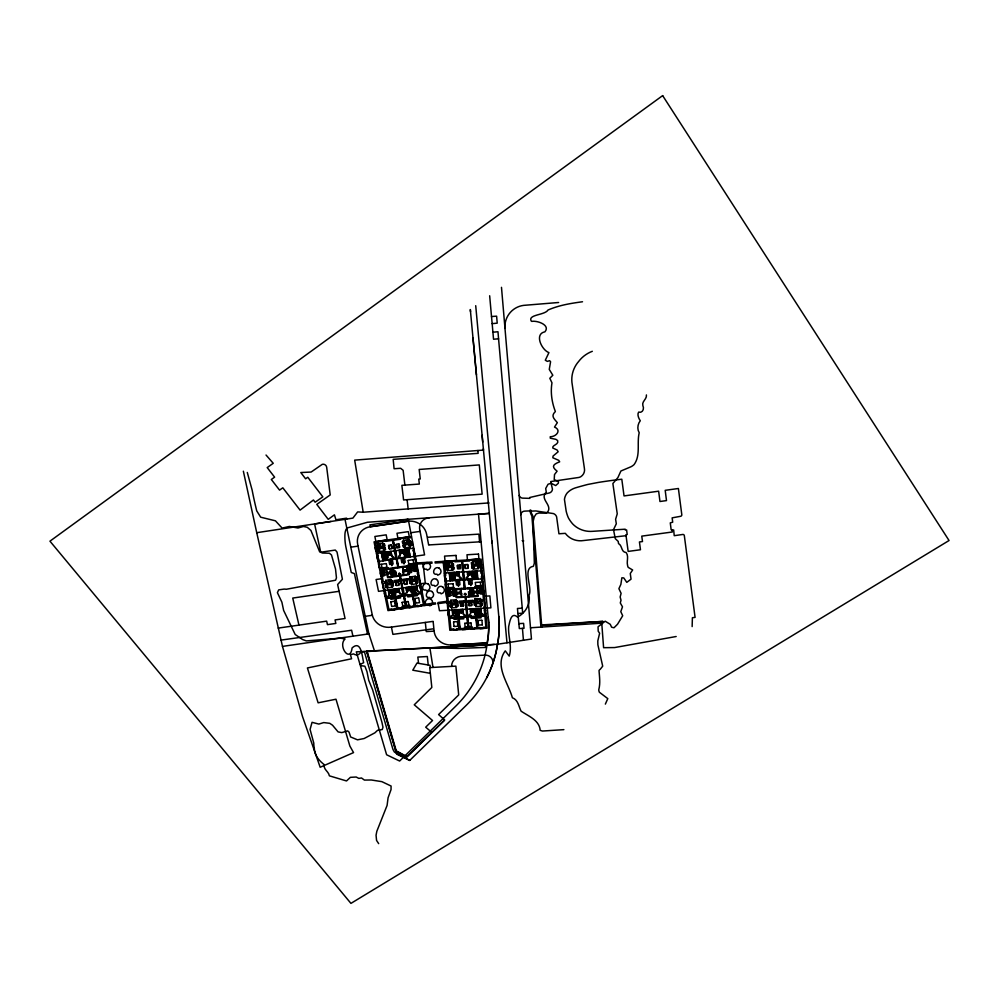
<?xml version="1.0" encoding="UTF-8"?>
<svg xmlns="http://www.w3.org/2000/svg" width="999" height="999" viewBox="0 0 999 999"><rect width="100%" height="100%" fill="white"/><g stroke="black" fill="none" stroke-linecap="round" stroke-linejoin="round"><path stroke-width="1.5" d="M391.808 596.415L391.521 595.454M453.521 612.137L454.12 613.486L454.258 612.087M479.408 610.664L480.007 612.025L480.144 610.626M692.145 626.598L692.394 617.744L695.079 617.382L684.327 535.639A1.474 1.386 -12.6 0 0 682.854 534.453L674.238 535.689L673.663 529.957L672.065 530.169L672.29 532.005L641.77 536.126L642.494 541.545L639.435 541.957L640.471 549.75L628.159 551.411L625.911 534.69L627.21 534.515L626.598 529.92L625.299 530.094L625.174 529.195L592.694 531.318A24.326 23.252 -4.1 0 1 572.864 524.125A35.777 34.228 -5.8 0 1 570.879 521.703A36.301 34.74 -5.8 0 1 568.394 517.857A39.211 37.487 -6.3 0 1 566.158 511.063L564.46 499.525A13.262 12.712 -2.6 0 1 565.247 496.341A13.412 12.862 -2.6 0 1 567.432 492.694L568.98 491.308A19.268 18.444 -2.9 0 1 575.624 487.812A342.232 304.22 -3.1 0 1 587.712 484.465L598.389 482.417A470.641 406.393 -1.2 0 1 621.803 479.22L624.038 495.929L658.641 491.196L659.952 501.498L666.495 500.599L665.197 490.322L678.396 488.499L681.805 514.697A1.523 1.436 -13.8 0 1 680.469 516.321L672.14 517.857L672.702 522.19L670.279 522.889L671.141 529.695L672.065 530.169M390.484 554.732L389.31 554.445M408.791 540.072L408.504 539.073L408.928 540.834M477.947 561.638L477.934 560.626L478.071 562.4M415.459 592.295L415.784 593.206M390.409 579.582L391.433 579.907L390.884 579.233L385.714 580.481M450.786 591.72L450.237 591.071A1.324 1.236 13.3 0 0 448.289 592.32M384.453 571.84L385.414 572.602A1.486 1.386 19.9 0 1 386.076 574.6A1.886 1.761 19.9 0 1 384.965 575.187A1.511 1.411 19.9 0 1 384.178 575.212M646.415 394.93C647.065 399.188 641.545 401.361 642.881 405.644C644.492 408.716 642.607 413.361 638.611 412.137C636.987 414.647 638.773 418.506 640.272 420.754C637.649 424.013 636.95 429.12 639.21 432.754C636.663 443.244 640.859 455.232 634.115 464.547A12.512 12.05 -13.1 0 1 630.681 466.895L620.903 471.004L617.919 477.547L612.874 483.516L617.245 513.836L615.609 519.28L616.308 523.776L613.511 529.62L615.272 538.636L618.219 541.408L618.518 543.543C622.639 545.879 620.804 551.972 626.173 552.572C629.07 556.543 626.373 561.176 627.597 565.534A5.519 5.195 -6.3 0 0 628.271 567.407L632.642 569.979L630.269 573.488L631.043 579.17L626.773 582.355L623.788 577.922L621.865 577.797L620.866 584.378L618.905 588.661L621.103 593.344L620.154 596.99L621.016 600.224L620.292 602.946L622.489 606.83L620.791 611.675L622.702 615.734L617.557 624.213L614.01 627.772L611.613 627.21L610.264 624.325L605.194 621.203L598.051 626.798L598.201 631.181L599.625 633.266L597.802 640.908L597.877 644.792L602.709 666.171L600.224 669.293A3.184 2.922 -0.5 0 0 599.038 670.604C599.437 676.922 600.524 682.866 598.776 689.722A6.781 6.206 -0.5 0 0 599.388 692.245L607.792 698.626L605.357 704.108M384.578 571.465L383.991 570.754M450.599 592.095L451.461 593.006A1.486 1.386 13.1 0 1 451.91 595.029A1.886 1.761 13.2 0 1 450.749 595.516A1.511 1.411 13.1 0 1 449.962 595.479M382.704 572.539L382.23 573.426L383.092 573.813L383.504 572.902L382.654 572.514M382.48 573.538L382.904 572.627M382.555 573.513L382.929 572.689M382.817 573.626L383.191 572.814M389.697 592.057L390.434 593.381L390.422 591.957M404.832 555.069L406.218 552.459M411.625 592.307L413.012 589.747M448.763 593.818L449.225 593.044M479.358 614.235L479.47 615.359M472.539 576.898L474.2 574.437M390.609 593.244L389.86 592.419L390.434 593.344M475.412 614.148L477.06 611.725M454.27 613.374L453.646 612.499L454.133 613.448M501.486 287.337L531.456 639.035L497.514 644.243L366.633 651.173L395.891 751.123L406.943 757.055L444.705 719.979L406.843 756.555L396.266 750.873L367.195 651.548L374.538 651.073L368.893 633.865L344.992 519.343L256.731 532.692L243.356 471.191M366.633 651.173L396.703 754.17L409.715 760.426L465.921 705.644A125.549 115.859 18.5 0 0 486.65 677.759A125.774 116.071 18.5 0 0 492.832 663.348A125.487 115.797 18.5 0 0 497.514 644.243A110.24 101.948 17.4 0 0 499.163 630.444L499.2 629.645A110.627 102.298 17.4 0 0 498.801 616.458L491.858 540.896M400.786 552.822L401.91 552.747M468.718 574.375L469.855 574.35M414.91 568.181L415.809 568.718L415.184 569.28L414.435 568.543L415.097 567.944L415.846 568.681M455.094 616.72L455.044 615.671M397.19 591.57L398.239 591.42M457.08 575.037L458.216 575.049M407.617 590.109L408.653 589.959M406.855 540.996L408.691 539.56M389.111 581.143L390.921 579.745M398.276 591.957L397.452 592.107M408.628 590.546L407.779 590.634M456.805 593.319L461.251 593.044L460.951 591.783M461.076 612.25L462.125 612.187M390.322 554.92L389.473 555.007M399.725 547.09L399.513 545.978M401.873 553.234L401.024 553.384M413.149 566.633L412.862 567.469M395.754 584.078L395.966 585.177M403.721 581.218L403.933 582.33M463.174 603.945L463.049 602.946M407.055 581.88L406.843 580.794M471.628 611.65L472.689 611.588M475.974 562.4L477.959 561.126M451.998 591.808L453.946 590.559M454.133 601.323L456.081 600.087M462.1 612.724L461.263 612.812M472.602 612.162L471.753 612.175M388.836 547.514L389.061 548.638M396.016 544.705L396.241 545.829M396.353 546.428L396.578 547.552M395.417 582.38L395.629 583.491M407.43 583.566L407.13 582.479M457.405 567.32L457.505 568.456M458.066 575.561L457.205 575.586M469.78 574.85L468.918 574.924M464.747 565.159L464.86 566.283M464.91 566.883L465.01 568.019M463.723 605.669L463.661 604.582M471.69 603.521L471.64 602.434M471.84 605.207L471.79 604.133M389.223 547.514L389.423 548.526M396.391 544.705L396.591 545.716M388.486 545.791L388.723 546.915M391.858 546.453L391.683 545.354M413.936 569.043L414.16 570.167M410.264 577.522L409.79 576.61L410.289 578.309M388.873 545.791L389.073 546.803M391.483 546.453L391.233 545.454M414.323 569.055L414.523 570.054M392.17 548.189L392.033 547.077M399.35 545.392L399.163 544.255M384.39 574.363L384.215 573.251M398.713 583.054L398.576 581.955M399.051 584.752L398.876 583.641M404.046 582.917L404.27 584.028M416.046 593.194L415.659 592.045M450.299 594.642L450.149 593.543M480.169 591.495L480.269 592.619M460.289 603.046L460.389 604.158M460.452 604.745L460.551 605.856M468.581 604.295L468.181 605.032L469.043 605.319M446.803 563.461C447.352 561.575 445.367 563.111 446.74 564.248M399.038 545.367L398.801 544.368M391.858 548.164L391.62 547.165M398.414 583.029L398.176 582.055M460.152 566.508L460.052 565.496M460.314 568.231L460.214 567.22M460.664 603.084L460.764 604.083M468.806 602.634L468.893 603.621M468.956 604.333L468.818 605.282M457.242 565.596L457.342 566.733M460.489 566.545L460.389 565.409M460.651 568.269L460.551 567.145M468.007 566.108L467.957 564.972M468.169 567.832L468.069 566.695M463.524 603.983L463.499 602.884M468.419 602.597L468.519 603.708M479.732 615.372L479.595 614.198M391.396 595.441L391.521 596.628M346.865 528.046L367.457 522.265L489.31 513.386L479.433 514.11M347.028 528.808L346.203 529.045A16.209 15.21 24.1 0 0 344.942 534.165A58.841 55.507 20.1 0 0 344.892 538.086A58.666 55.345 20.1 0 0 345.766 546.391L351.248 572.477L354.42 573.638L367.507 634.065M399.338 547.102L399.175 546.091M404.096 581.231L404.295 582.23M396.128 584.078L396.328 585.077M406.68 581.893L406.518 580.894M404.433 582.929L404.632 583.916M398.713 584.74L398.551 583.741M407.018 583.578L406.855 582.592M467.707 566.058L467.569 565.047M377.934 545.304L378.221 544.018L382.879 543.019M396.74 546.428L396.94 547.44M676.173 636.513L614.622 647.564L603.596 647.689L601.76 623.176L530.506 627.772M384.016 574.35L383.891 573.351M395.791 582.392L395.991 583.379M465.134 565.197L465.222 566.208M465.297 566.92L465.384 567.932M449.925 594.617L449.862 593.618M460.826 604.782L460.926 605.769M471.316 603.483L471.216 602.497M463.336 605.631L463.211 604.645M471.466 605.182L471.378 604.195M344.992 519.343L352.909 518.106L357.642 511.913L363.199 512.225L488.349 502.959M331.006 521.466L314.598 523.938L320.704 552.235L335.327 550.062L337.05 552.122L342.407 579.245L337.625 584.54L345.055 618.493L335.065 619.929L335.839 623.426L327.46 624.637L326.673 621.141L278.209 628.096M392.332 559.09L385.339 560.102L384.29 554.87M339.111 591.296L292.744 598.064L298.963 625.112M410.839 532.717L420.092 531.381M411.426 536.5L374.051 541.87L387.962 610.601L435.589 603.995L435.377 602.884L424.563 604.395L424.775 605.506L408.241 519.293M377.897 541.708L385.651 540.596M399.925 538.548L407.704 537.425M377.934 541.883L385.689 540.771M399.962 538.723L407.742 537.599M410.464 537.812L407.854 538.186L407.617 536.962L399.837 538.086L400.075 539.298L385.801 541.358L385.564 540.134L377.809 541.258L378.059 542.469L375.462 542.844L376.373 547.352L375.112 547.539L375.724 550.561L376.985 550.374L378.109 555.931L376.848 556.118L377.46 559.128L378.721 558.953L379.832 564.485L378.584 564.66L379.183 567.657L380.444 567.482L381.531 572.852L380.269 573.026L380.881 576.023L382.13 575.849L383.266 581.455L382.018 581.63L383.491 588.948L384.74 588.773L388.898 609.34L391.558 608.965L391.795 610.139L394.905 609.715L394.667 608.541L400.224 607.767L400.462 608.94L403.571 608.516L403.334 607.33L410.114 606.393L409.94 605.531L409.028 605.656L409.203 606.518M350.849 547.165L358.067 546.128M382.467 544.642L384.24 544.393L384.54 545.904L382.767 546.166M378.708 545.454L376.948 545.704L377.872 550.249L379.632 549.987L378.708 545.454L376.623 545.491L377.659 550.536L379.57 549.999M383.179 548.176L384.952 547.927L385.252 549.438L383.491 549.687M379.22 551.61L384.465 550.849M256.731 532.692L282.48 646.403L368.893 633.865M403.409 540.322L408.154 539.635M411.313 542.232L412.587 542.045M405.082 545.029L403.296 545.279L403.596 546.803L405.369 546.54L405.082 545.029L402.984 545.067L403.384 547.09L405.307 546.553M411.9 545.267L413.174 545.079M404.895 547.914L410.164 547.165M376.561 553.458L413.511 548.164L415.072 556.243L378.196 561.488M381.356 552.984L382.929 552.759L384.453 560.364L382.879 560.589M386.713 552.135L385.402 552.322L385.664 553.583L386.975 553.396M389.91 551.673L388.474 551.885L388.723 553.146L390.172 552.934M401.61 549.999L400.162 550.212L400.412 551.473L401.86 551.261M404.682 549.562L403.371 549.75L403.608 551.011L404.932 550.824M408.778 549.063L407.205 549.288L408.691 556.905L410.264 556.68M396.116 558.266L394.168 550.936M382.517 553.321L383.254 553.221M383.666 553.159L384.403 553.059M405.919 549.974L406.655 549.875M407.08 549.812L407.817 549.712M400.499 551.198L401.673 551.036L401.498 550.149M383.966 553.846L390.809 552.971L390.497 551.46M406.63 550.599L399.825 551.685L399.525 550.174M381.668 554.52L383.241 554.295M407.505 550.836L409.078 550.599M384.203 554.82L391.421 553.783M407.792 557.13L406.793 551.61L399.55 552.622L400.149 555.282A2.073 1.948 19.4 0 0 398.501 557.504L400.661 557.305L400.724 558.241M384.715 554.944L386.8 554.645M404.258 552.147L406.356 551.848M412.987 550.849L414.248 550.661M385.152 555.207L386.863 554.957M404.32 552.472L406.031 552.222M381.968 556.031L383.541 555.806M407.804 552.347L409.378 552.122M382.267 557.542L383.841 557.317M408.091 553.858L409.677 553.633M391.758 556.393L391.883 556.455A2.073 1.948 20 0 1 394.293 558.104L392.157 558.416M400.262 555.269L399.063 550.237M414.835 553.696L413.574 553.871L414.672 559.527L415.934 559.353M384.977 558.291L387.862 557.892L387.175 554.457M407.405 555.107L404.508 555.519L403.833 552.085M382.58 559.053L384.153 558.828M408.391 555.382L409.965 555.157M385.015 559.078L383.479 554.345L390.971 553.846M407.654 555.856L407.292 550.948L400 552.559M383.853 559.964L384.578 559.865M385.002 559.802L385.739 559.702M407.217 556.643L407.954 556.53M408.379 556.468L409.115 556.368M392.42 559.165L385.289 560.177L392.557 559.29M400.674 557.991L407.829 556.967M400.574 558.041L407.904 557.105M415.372 556.193L424.575 554.882L419.592 528.783A10.839 10.277 17.9 0 1 429.358 517.757M381.443 564.235L386.151 563.561M408.291 560.402L413.012 559.727M391.258 564.273L389.697 564.497L388.798 559.989M403.733 562.499L405.282 562.287L404.395 557.767M382.967 567.744L384.003 567.594M385.052 567.444L386.101 567.295M409.79 563.936L410.839 563.786M411.888 563.636L412.937 563.486M382.879 568.019L382.48 569.368L381.268 568.631L381.443 569.505L388.224 568.543L388.049 567.669L387.137 567.794L387.312 568.668M384.19 567.832L384.977 567.719M386.276 567.532L387.187 568.693M409.053 564.298L409.702 564.198M411.014 564.01L411.8 563.898M413.111 563.711L413.773 563.623M411.201 564.248L411.064 564.26A3.596 3.372 17.9 0 0 409.902 564.51M383.117 568.493L384.153 568.344M385.202 568.194L386.251 568.044M408.991 564.685L408.079 564.822L408.254 565.696L415.072 564.722L414.897 563.848L413.973 563.985M409.94 564.685L410.989 564.535M412.038 564.385L413.087 564.235M382.954 569.043L384.528 568.818M385.04 568.743L386.613 568.518M409.777 565.222L411.351 564.997M411.875 564.922L413.449 564.697M391.583 564.235L393.131 564.01L392.245 559.49M403.396 562.549L401.835 562.774L400.949 558.254M416.508 562.375L415.259 562.549L415.796 565.372M380.869 569.58L415.659 564.647M380.994 570.204L417.058 565.184M402.709 567.457L406.743 566.895L407.292 569.717L403.471 570.254M403.072 568.768L403.134 571.128M410.626 567.719L408.866 567.969L409.74 572.464L411.513 572.227M402.984 569.942L402.947 571.153M390.409 571.952L395.529 571.228L396.703 576.448M387.3 572.502L395.417 571.378L395.691 572.739M407.08 570.017L403.846 570.404L403.758 571.091M406.98 570.229L404.12 571.041M387.437 573.201L390.572 572.764M408.279 570.454L402.647 571.253L403.359 574.875M387.575 573.901L395.854 572.852M402.772 571.878L408.391 571.078M382.729 575.237L383.391 575.137M415.422 570.629L416.071 570.529M383.491 575.349L382.817 575.674M415.384 570.754L416.146 570.754L415.459 570.978M398.464 574.025L400.549 573.726M418.481 572.577L417.232 572.752L417.982 576.598L419.23 576.423M387.55 577.097L408.978 574.075M381.506 578.746L376.099 579.507L378.509 591.346L383.903 590.596M415.272 576.323L410.514 576.835M386.675 581.618L384.927 581.868L385.227 583.354L386.975 583.104M390.509 581.331L392.257 581.081L393.156 585.551L391.396 585.801M414.797 577.672L416.558 577.422L416.845 578.921L415.084 579.17M411.051 578.458L409.29 578.696L410.164 583.179L411.925 582.929M387.387 585.089L385.626 585.339L385.926 586.825L387.687 586.575M387.212 587.924L392.42 587.187M420.579 583.778L425.287 583.116L423.114 563.723M400.724 557.892L407.754 556.918L406.73 551.66M415.472 581.156L417.232 580.906L417.52 582.405L415.759 582.654M411.501 584.527L416.72 583.791M420.654 583.766L419.405 583.953L420.204 588.099L421.453 587.924M390.472 590.421L391.196 590.322M391.62 590.259L392.345 590.159M412.712 587.312L413.436 587.212M413.861 587.15L414.585 587.05M388.836 592.032L391.258 591.733M414.348 588.461L416.783 588.161M388.973 592.157L391.171 591.858L392.257 597.252M399.3 590.884L392.145 591.895L393.219 597.452M406.393 589.897L413.561 588.898L414.697 594.467L407.405 595.229M414.485 588.598L416.695 588.286M385.589 592.931L384.34 593.106L384.94 596.078L386.188 595.904M392.232 591.97L399.188 590.996L399.65 593.556M413.511 588.985L406.543 589.959L406.955 592.419M393.082 592.27L394.78 592.045M411.126 589.76L412.824 589.51M399.637 593.443L399.762 593.543A2.048 1.911 17.6 0 1 402.147 595.167L393.206 597.165L400.437 596.328M389.772 597.939L389.747 597.24L387.637 597.527A2.048 1.911 18.4 0 1 389.248 595.354L389.56 595.217M415.384 594.13L420.03 593.006A2.06 1.923 16.2 0 0 417.657 591.383L416.733 587.887L414.298 588.236L415.422 594.368M391.845 595.204L390.834 596.116L392.145 596.69M415.134 591.945L416.458 592.544L415.422 593.443M422.028 590.896L420.779 591.071L423.389 604.557L420.729 604.932L420.954 606.106L417.844 606.543L417.607 605.357L412.025 606.131L412.262 607.305L409.153 607.742L408.916 606.568M392.907 595.317L395.766 594.917L395.092 591.57M414.173 592.345L411.301 592.744L410.651 589.385M392.944 596.078L391.421 591.433L398.863 590.946M414.423 593.081L414.073 588.261L406.83 589.835M407.48 594.505L405.357 594.717A2.048 1.911 17 0 1 406.98 592.532L405.906 587.549M391.783 596.952L392.507 596.853M392.932 596.79L393.656 596.69M413.986 593.856L414.722 593.756M415.134 593.693L415.859 593.593M389.66 597.352L392.445 597.327M390.01 597.627L392.332 597.302M407.505 595.167L414.597 594.18M417.819 593.743L415.484 594.08L414.398 588.536M395.567 598.638L390.896 599.288L390.597 597.827M395.904 598.588L400.574 597.939L400.287 596.478M412.525 596.278L407.842 596.927L407.355 594.43L407.555 595.092M412.862 596.228L417.545 595.579L417.257 594.105M395.879 600.199L394.967 600.324L396.054 601.061L394.905 601.972M413.161 597.789L414.235 598.526L413.336 598.651M390.859 601.785L394.617 601.261M414.76 598.451L418.531 597.926M413.361 598.776L414.772 599.213M402.172 602.31L404.77 601.947M414.722 600.998L414.21 601.061A4.021 3.746 16.5 0 1 414.573 602.659M395.679 603.896L395.142 603.209M396.965 605.606L395.542 605.169M414.223 603.209L415.409 602.422M391.808 606.455L395.554 605.931M396.99 605.731L396.079 605.856L397.152 606.593M414.248 603.334L415.322 604.07L414.423 604.195M415.684 603.134L419.443 602.622M403.658 605.756L404.695 605.619M403.584 606.031L403.184 607.342M404.882 605.844L405.532 605.756M403.808 606.493L404.845 606.356M403.646 607.03L405.207 606.805M447.028 601.261L437.924 602.534L439.485 610.726L484.827 608.166L485.526 616.096L449.225 618.144L447.802 602.884M438.136 603.646L447.14 602.385M281.006 640.097L351.623 630.244L352.922 636.176M408.079 601.498L405.482 601.848L406.481 606.893L404.308 595.916M406.968 605.307L408.004 605.169M406.231 605.669L406.88 605.581M407.105 606.043L408.141 605.906M406.943 606.58L408.504 606.368M391.67 609.527L394.78 609.103M400.337 608.329L403.446 607.904M409.028 607.13L412.137 606.693M417.719 605.918L420.841 605.494M391.708 609.702L394.805 609.278M400.374 608.503L403.484 608.066M409.066 607.305L412.175 606.868M417.757 606.093L420.879 605.669M365.234 616.296L372.352 615.309L357.667 544.243A16.184 15.197 22.6 0 1 370.304 526.735L407.804 521.291A16.209 15.31 19.5 0 1 426.635 534.303L428.658 544.992M432.48 621.453L390.671 627.185A15.897 14.723 17.9 0 1 372.215 614.697M433.229 628.833L392.907 634.365L391.421 627.085M456.143 600.574L455.981 599.587L456.193 601.323M582.517 301.76C570.504 303.384 559.128 305.232 548.039 310.002C544.954 315.272 527.722 314.41 531.156 320.929L531.743 321.391C537.075 320.342 550.736 324.987 544.917 331.83C534.003 333.891 541.708 350.05 548.926 352.61L545.304 360.239L547.34 361.388L549.612 360.676L550.586 361.713L549.263 369.43L552.822 375.237L549.812 378.284L551.972 382.829C550.349 392.382 551.885 402.597 555.382 411.538C550.349 416.171 554.42 418.981 557.33 422.677L554.507 427.072C561.85 430.144 556.293 436.838 550.237 436.738L550.299 438.174L555.894 439.335L557.679 440.596C559.015 444.83 551.935 444.905 552.784 448.002L557.117 450L558.154 451.76L553.046 456.081L552.847 457.767L558.728 460.339L559.665 461.813C552.922 464.435 551.173 466.595 557.092 471.178L554.507 474.562L554.22 479.57L558.503 481.555L558.279 483.316L555.706 485.564L551.098 483.266L548.064 484.24L545.704 488.474L546.253 492.145C539.073 499.375 552.996 504.857 547.489 512.287A5.794 5.557 2.8 0 1 545.666 513.211L538.911 513.036L536.213 513.873L534.278 516.845L533.016 522.002L534.34 563.161L533.391 566.308C521.903 567.869 532.792 588.011 529.045 595.179C530.506 604.258 525.649 612.387 518.131 616.833L517.507 617.07C511.026 611.326 509.69 622.302 508.666 626.585C507.904 636.425 512.387 646.278 509.215 656.106L505.257 650.861C494.13 665.883 508.329 683.041 512.387 697.752C518.194 699.849 518.731 706.68 521.116 711.188C528.259 716.033 539.522 720.254 540.159 730.319L542.457 731.043L563.873 729.645M492.907 332.217L497.977 331.743L498.563 338.786L493.531 339.235L492.17 323.676L497.215 323.139L496.615 316.171L491.508 316.521L489.66 295.766M457.617 565.634L457.717 566.645M457.779 567.357L457.879 568.381M467.782 567.794L467.732 566.783M479.82 612.012L480.094 611.013L479.682 611.975M480.556 591.533L480.644 592.532M558.616 302.497L523.688 305.369A21.479 21.454 63 0 0 504.982 328.446M407.08 499.687L403.571 499.95L401.873 485.327L419.33 484.053L418.768 479.083L420.242 478.971L419.168 469.468L479.295 464.922L482.142 494.143L407.08 499.687L408.154 508.903M522.227 608.179L517.457 608.478L517.907 613.511L522.689 613.174L498.563 338.786M518.856 623.651L523.601 623.364L524.025 628.284L519.33 628.558L517.907 613.511M427.872 537.262L478.883 534.14L479.57 541.845A16.171 15.297 10.9 0 1 481.093 541.82M429.32 544.905L479.57 541.845M416.521 562.974L431.905 562.05L432.018 563.199L416.745 564.098M447.04 561.538L454.907 561.063M469.38 560.202L477.272 559.74M447.053 561.713L454.92 561.251M469.405 560.389L477.285 559.915M447.077 562.724L451.785 562.425M451.336 563.973L453.134 563.873L453.284 565.384L451.473 565.496M447.502 564.46L445.704 564.572L446.141 569.118L447.939 569.018M451.673 567.519L453.471 567.42L453.608 568.931L451.823 569.043M475.199 599.5L475.187 598.501L475.287 600.249M443.281 562.524L435.189 562.999L435.077 561.863L481.093 559.128L487.15 628.196L449.837 630.269L443.169 561.388M477.335 560.501L479.982 560.339L480.382 564.872L481.668 564.797M472.614 561.438L477.422 561.163M473.464 562.674L471.653 562.774L471.79 564.298L473.601 564.198M473.776 566.221L471.978 566.321L472.102 567.844L473.913 567.744M477.759 567.257L479.557 567.157L479.158 562.587L477.36 562.699L477.759 567.257L479.845 567.395L479.408 562.325L477.422 562.687M481.93 567.844L480.656 567.919L481.143 573.501L482.43 573.426M447.352 570.579L452.672 570.254M473.289 569.055L478.621 568.743L478.509 567.469M449.3 572.939L450.899 572.839L451.623 580.456L450.025 580.556M453.409 572.564L454.732 572.489M456.518 572.39L457.979 572.302M468.369 571.69L469.842 571.603M477.122 571.303L475.524 571.391L476.198 579.02L477.797 578.933M462.874 572.564L462.325 571.952M463.598 572.527L464.036 571.853M450.424 573.364L451.173 573.326M451.598 573.301L452.335 573.251M474.163 571.965L474.912 571.928M475.337 571.903L476.086 571.853M451.823 573.988L458.741 573.688L458.603 572.177M453.521 573.826L454.857 573.751M456.63 573.651L458.091 573.563M468.494 572.951L469.955 572.864M471.74 572.764L473.064 572.677L472.952 571.416L471.615 571.49L471.64 572.939M449.45 574.475L451.048 574.375M475.661 572.939L477.26 572.839M451.96 574.974L459.278 574.537M467.532 574.05L474.862 573.626L475.412 579.308M452.447 575.137L454.57 575.012M472.277 573.975L474.4 573.851M452.859 575.436L454.595 575.337M472.315 574.288L474.05 574.188M449.587 575.986L451.186 575.899M475.799 574.45L477.397 574.363M449.737 577.509L451.336 577.41M475.924 575.973L477.534 575.874M467.944 576.635L467.282 571.665M459.153 574.612L459.465 577.21A2.06 1.936 12.7 0 1 461.688 579.033L452.535 580.282L454.395 580.119L454.233 578.359M468.106 579.682L468.131 578.658L465.971 578.783A2.06 1.948 11.8 0 1 467.832 576.723L467.957 576.71M452.759 578.309L454.87 578.184M472.564 577.16L474.687 577.035M482.692 576.46L481.406 576.535L481.905 582.092L483.179 582.017M452.36 578.471L455.282 578.296L454.957 574.862M475.099 577.135L472.177 577.31L471.865 573.863M449.887 579.02L451.473 578.921M476.061 577.484L477.659 577.397M452.322 579.233L451.273 574.45L458.828 574.562M475.287 577.897L475.437 573.039L467.982 574.025M468.131 578.758L467.994 579.732M451.061 580.019L451.798 579.982M452.235 579.957L452.972 579.907M474.762 578.633L475.512 578.596M475.936 578.571L476.673 578.521M452.435 580.394L459.84 580.069M467.982 579.482L475.399 579.158M448.239 584.028L453.009 583.741M475.462 582.442L480.257 582.155M458.042 584.865L456.456 584.964L456.031 580.431M458.366 584.852L459.952 584.752L459.528 580.232M470.354 584.153L468.768 584.24L468.356 579.72M470.691 584.128L472.265 584.04L471.865 579.507M483.441 585.027L482.167 585.102L482.642 590.496L483.916 590.434M449.388 587.612L450.437 587.549M451.498 587.487L452.559 587.424M476.585 586.026L477.647 585.963M478.721 585.913L479.782 585.851M449.275 587.874L448.726 589.16M450.599 587.799L451.423 588.124M452.722 587.674L453.496 588.886M475.811 586.338L476.486 586.288M477.809 586.213L478.608 586.176M479.932 586.088L480.594 586.051M449.45 588.361L450.512 588.299M451.573 588.236L452.634 588.174M475.711 586.713L474.787 586.775L474.862 587.649M476.66 586.788L477.722 586.725M478.783 586.663L479.845 586.6M480.769 586.425L481.693 586.376L481.768 587.25M449.238 588.886L450.824 588.786M451.361 588.761L452.947 588.661M476.436 587.3L478.034 587.212M478.558 587.187L480.157 587.087M447.065 589.26L482.355 587.212M447.127 589.885L482.405 587.849M452.984 591.62L454.77 591.52L455.194 596.016L453.409 596.128L452.984 591.62L455.02 591.258L455.494 596.253L453.484 596.116M460.489 592.282L456.63 592.494L456.356 589.672L460.889 589.135M476.898 591.296L468.506 591.67L468.856 596.927M456.918 592.744L460.177 592.557M457.08 592.931L460.039 592.757M473.776 592.17L476.96 591.995M455.881 593.406L461.575 593.069L461.913 596.703M477.023 592.694L468.781 593.156L468.656 591.783M455.944 594.03L461.638 593.706M468.656 593.294L473.851 592.994M481.481 593.169L482.142 593.131M481.431 593.306L482.155 593.256M448.514 595.379L449.175 595.342M481.443 593.406L482.205 593.481M484.178 593.431L482.904 593.506L483.404 599.15L484.677 599.075M448.501 595.616L449.25 595.566M448.514 595.741L449.225 595.691M456.231 597.027L477.972 595.779M484.353 596.241L489.872 595.928L490.896 607.842L485.389 608.154M450.774 600.137L455.532 599.862M475.649 598.776L480.469 598.701M451.648 601.585L449.862 601.698L450 603.184L451.785 603.084M455.494 601.623L457.28 601.51L457.704 605.993L455.919 606.093M476.036 600.449L474.25 600.561L474.65 605.044L476.436 604.932M447.14 602.921L448.401 602.859L447.852 597.34L446.578 597.414L445.866 590.047L447.14 589.972L446.865 587.15L445.591 587.225L445.304 584.215L446.578 584.14L446.029 578.496L444.755 578.571L444.455 575.549L445.741 575.474L444.48 562.449L447.115 562.3L446.99 561.076L454.857 560.614L454.982 561.825L469.455 560.963L469.343 559.752L477.235 559.278L477.285 561.163M479.995 601.485L481.78 601.386L481.643 599.887L479.857 599.987L479.995 601.485L482.067 601.61L481.893 599.625L479.92 599.987M451.973 605.069L450.199 605.169L450.337 606.668L452.122 606.568M480.294 604.969L482.08 604.87L481.955 603.371L480.169 603.471L480.294 604.969L482.367 605.107L482.192 603.109L480.232 603.471M456.668 606.306L456.793 607.542L451.91 607.817M475.849 606.468L480.894 606.43M485.314 606.43L484.053 606.493L485.876 627.147L483.166 627.297L483.266 628.483L480.119 628.658L480.007 627.472L474.35 627.784L474.463 628.97L471.303 629.145L471.203 627.959M460.514 609.627L461.975 609.54L462.087 610.789L460.639 610.864M471.266 609.015L472.714 608.928L472.827 610.177L471.378 610.252M454.47 610.576L455.207 610.539M455.631 610.514L456.368 610.476M466.321 609.865L465.771 609.24M467.045 609.827L467.47 609.14M477.01 609.303L477.759 609.265M478.184 609.24L478.921 609.19M455.119 611.238L455.856 611.201L455.731 609.815L455.919 611.301M478.396 609.927L477.659 609.964L477.534 608.578M455.119 611.937L452.659 612.037L455.082 611.975M449.325 612.662L448.064 612.737L448.351 615.709L449.612 615.634L450.911 629.095L453.608 628.945L453.721 630.119L456.868 629.944L456.755 628.771L462.4 628.458L462.512 629.632L465.659 629.457L465.546 628.284L472.427 627.896L472.34 627.035L471.428 627.085L471.503 627.946M463.249 611.75L455.994 612.162L456.58 617.682M470.442 611.338L477.697 610.926L478.246 616.508M484.415 610.676L485.689 610.601M456.481 612.337L458.578 612.225M475.149 611.288L477.247 611.163M456.893 612.612L458.603 612.524M475.174 611.588L476.898 611.488M463.424 614.285L463.424 614.397A2.035 1.898 11.4 0 1 465.634 616.183L463.499 616.395M455.744 617.782L450.886 617.357A2.048 1.898 12.3 0 1 452.734 615.334L453.059 615.234M480.881 610.589L481.53 613.711A2.048 1.911 9.7 0 1 483.728 615.509L481.58 615.621M455.344 615.396L454.233 616.221L455.482 616.883M478.946 614.073L480.207 614.76L479.083 615.559M484.677 613.661L485.951 613.586M454.87 615.596L454.87 616.77M456.393 615.596L459.29 615.434L458.966 612.075M477.947 614.373L475.037 614.547L474.737 611.188M478.121 615.122L478.284 610.352L470.879 611.313M471.041 615.971L468.893 616.008A2.035 1.898 10.7 0 1 470.741 613.985L470.192 608.99M455.094 617.12L455.831 617.082M456.256 617.057L456.993 617.007M477.609 615.846L478.346 615.809M478.771 615.784L479.508 615.746M453.246 617.644L455.606 617.507L455.094 611.663L452.634 611.8L452.847 615.334M463.673 617.032L456.493 617.444L463.798 617.195M470.991 616.62L478.171 616.221M479.07 616.196L481.443 616.058M470.879 616.67L478.234 616.383M478.958 616.233L481.456 615.734M475.961 618.119L471.216 618.381L470.916 615.896M476.298 618.094L481.043 617.832L480.919 616.358M468.144 579.345L475.262 578.945L473.389 579.02L473.226 577.247M464.073 594.23L466.196 594.118M476.436 619.655L477.435 620.479M476.511 620.529L481.793 620.229M477.51 621.216L477.847 620.579M464.91 623.251L467.544 623.101L468.007 628.146L464.323 628.346L464.248 627.484L465.247 628.296L465.921 627.022M470.904 622.901L468.281 623.051L468.743 628.096L467.769 616.97M477.634 622.689L477.11 622.727A4.008 3.734 10.4 0 0 477.023 621.116M476.923 625.087L482.205 624.912M477.023 626.073L477.934 626.023L477.859 625.162M469.393 626.573L470.442 626.523M468.631 626.873L469.28 626.835M470.604 626.76L471.366 627.959M469.455 627.31L470.517 627.26M469.243 627.822L470.816 627.734M453.658 629.507L456.818 629.507M462.45 629.02L465.621 629.02M471.253 628.533L474.425 628.533M480.057 628.046L483.229 628.034M487.1 643.006L451.261 644.942A15.847 14.698 12.3 0 1 434.115 631.143L426.273 631.58L425.337 622.439M485.526 643.069L451.261 644.942L451.436 646.74L488.611 644.742M458.578 617.607L453.846 617.869L453.983 619.343L458.716 619.08L458.578 617.607L459.665 628.608M453.683 621.79L457.492 621.578M458.241 624.025L458.778 623.988A4.008 3.721 11.3 0 0 458.866 625.599M459.365 626.061L457.992 625.524M454.12 626.473L457.929 626.261M459.378 626.186L458.454 626.236L458.529 627.097L459.453 627.047L458.853 620.641L457.942 620.691L458.941 621.503L457.692 622.315M466.034 626.773L467.082 626.71M467.232 626.96L467.894 626.922M466.096 627.509L467.145 627.447M465.884 628.021L467.457 627.934M487.025 644.929L356.306 651.847L386.613 754.757L399.625 761.026L455.631 706.268A125.362 115.534 19.2 0 0 476.261 678.408A125.687 115.834 19.2 0 0 487.025 644.929A110.215 101.786 18.2 0 0 488.648 631.143A110.714 102.235 18.2 0 0 488.249 617.157M520.841 514.672A4.046 3.871 5.7 0 1 524.812 511.113L529.994 510.889L530.781 510.114A15.497 14.848 2.5 0 0 530.919 511.126L535.839 510.951L553.384 513.573A5.27 5.045 1.8 0 1 556.618 516.87L558.941 533.791L565.322 533.341A18.506 17.645 -2.1 0 0 583.578 540.534L626.048 535.701M377.684 544.542L377.31 543.656L378.334 543.943M415.234 588.486L415.971 589.81L415.959 588.386M430.344 673.338L412.762 670.192L416.983 663.086L430.02 665.297L430.269 667.557M415.646 589.81L416.009 588.848L415.646 589.785M377.684 544.043L379.957 544.88M409.39 566.87L411.65 567.707M410.04 577.06L412.3 577.897M407.417 570.579L407.068 569.954M446.615 562.986L448.801 563.998M475.174 599L477.347 599.999M409.715 760.426L394.43 752.072L392.982 749.5L364.36 651.648L360.602 652.447A4.695 4.296 18.7 0 1 353.546 653.908L350.437 654.657L351.598 658.778L307.417 667.956L318.119 702.821L335.989 699.213L349.862 746.028L353.546 752.597L320.179 767.257L302.497 716.483L282.48 646.403M431.605 732.242L425.699 727.185L432.53 720.504L414.26 704.807L431.83 687.449L429.745 667.594L455.869 666.146L458.703 694.929L438.598 714.572L444.38 719.692M393.007 592.544L395.292 594.592M385.077 555.481L387.387 557.554M456.78 612.874L458.853 615.072M452.759 575.699L454.845 577.934M481.006 590.896L481.605 591.608M266.034 455.032L273.239 463.299L267.208 467.582L274.613 477.16L271.316 479.483L279.545 490.109L282.817 487.812L300.075 510.114L313.436 499.999L315.135 502.21L322.827 496.853L307.792 477.26L305.607 478.796L300.799 472.539L311.126 472.052L322.29 464.335A3.372 3.172 32.4 0 1 326.685 467.32L330.207 494.93L316.783 504.395L328.221 519.343L334.428 514.835L335.951 519.792L346.553 518.181L346.753 519.068M378.683 843.643L376.573 840.446L376.061 835.239L376.823 831.305L387.088 805.431L388.074 797.801L391.034 789.61L391.084 786.038L381.88 781.655L371.328 779.994L364.41 780.082L361.501 777.971L358.816 778.396L356.193 777.022L350.387 777.334L346.516 780.956L329.383 775.836C328.721 771.44 323.239 769.605 324.213 764.635C319.23 760.763 314.41 755.444 314.285 747.951A22.278 19.918 17.1 0 1 313.798 743.156L310.077 729.445L312.05 722.314L318.831 724.075L323.751 722.577L329.757 723.326L332.53 725.212L338.087 731.892L341.783 732.617L347.64 730.868L349.063 732.142L350.637 736.975L357.517 739.834L364.123 738.523L374.912 732.816L377.547 730.331L382.28 729.52L382.967 727.222L381.918 722.252L372.664 689.959L368.706 680.244L366.97 671.628L364.897 666.208L361.376 665.721L360.302 664.347L363.673 662.674C362.137 657.08 361.438 639.447 352.098 647.926C350.149 663.623 337.45 645.679 345.105 638.96L340.522 638.161L306.368 640.921L302.635 639.56L295.192 634.515L283.629 610.426L281.893 602.197L277.397 592.644L278.709 589.872L282.979 589.26A7.143 6.543 25.5 0 1 286.164 589.285L335.602 580.219L336.451 577.834L335.514 568.968L331.481 554.982L329.383 553.221L322.49 553.034L319.668 551.848L310.914 530.444L307.255 527.272L303.496 526.473L297.964 528.009L289.348 526.461L282.13 528.096L275.437 520.816L260.677 517.195L256.731 510.901A444.605 426.523 -23.9 0 1 252.135 490.109L247.29 472.452M413.087 567.719L412.512 568.781A1.486 1.399 17.5 0 0 412.662 570.854A1.886 1.773 17.5 0 0 413.936 571.103A1.511 1.424 17.5 0 0 414.685 570.916M479.258 589.86L479.632 589.06A1.324 1.236 10.3 0 1 481.805 590.072M479.458 590.122L478.771 591.121A1.486 1.386 10.3 0 0 478.696 593.181A1.886 1.773 10.3 0 0 479.957 593.531A1.511 1.424 10.3 0 0 480.719 593.394M388.286 554.32L388.186 555.781L387.537 554.433M396.191 591.408L396.091 592.844L395.442 591.52M403.484 552.147L403.384 553.608L402.722 552.26M410.289 589.435L410.189 590.871L409.54 589.547M378.971 550.349L379.27 551.86M377.335 545.654L378.259 550.187M383.841 544.443L384.153 545.966M384.553 547.976L384.865 549.5M382.754 543.044L383.141 544.293M383.541 546.303L383.853 547.827M384.253 549.837L384.203 550.886M386.301 563.673L387.038 567.295M386.613 567.869L386.713 568.369A4.058 3.796 19.8 0 0 385.002 568.568M381.318 552.797L382.929 560.814M388.424 589.997L388.723 591.483L398.688 590.097L398.401 588.598M389.473 595.229L388.786 591.795L391.208 591.458L392.495 597.564M390.759 601.922L391.645 606.343M388.186 590.034L389.248 595.354M385.664 580.232L385.914 581.468M386.313 583.453L386.613 584.939M387.013 586.925L387.262 588.161M385.314 581.805L385.614 583.304M386.014 585.289L386.313 586.775M381.343 564.373L382.08 568.006M375.899 541.608L374.862 536.475L386.176 534.84L387.2 539.972M377.048 553.384L378.683 561.426M375.774 547.44L376.198 550.486M377.51 556.018L377.934 559.065M379.233 564.572L379.657 567.594M380.931 572.939L381.343 575.961M382.48 581.568L384.14 588.861M396.603 590.384L396.303 588.898L396.628 590.259M390.347 559.765L391.87 565.709L390.684 559.715M388.973 554.22L389.972 555.244L390.547 553.995M391.995 568.643L392.595 571.64M392.919 573.264L393.519 576.261M388.374 551.76L388.673 553.284M392.195 573.376L392.794 576.361M394.742 589.11L395.042 590.609M390.534 568.856L391.133 571.853M391.458 573.476L392.058 576.46M394.642 589.26L394.892 590.496L393.594 590.684L393.344 589.435M386.813 551.985L387.113 553.496M387.113 554.857L387.649 557.517M389.81 568.955L391.333 576.573M395.604 597.127L397.802 608.104M395.267 597.177L397.477 608.141M391.87 581.143L392.769 585.614M394.73 595.054L395.08 596.79M395.916 601.71L396.203 603.184M396.303 603.683L396.603 605.157M386.813 558.029L387.175 559.802M393.194 589.335L393.494 590.821M391.021 580.232L391.171 580.981M392.17 585.951L392.47 587.437M395.442 602.035L395.641 603.009M395.829 603.995L396.029 604.982M385.264 552.21L385.564 553.721M392.844 592.632L393.294 594.867M394.667 602.135L394.855 603.121M395.055 604.108L395.254 605.094M392.432 592.307L392.957 594.917M384.902 555.569L385.364 557.854M391.683 589.547L391.983 591.033M383.691 552.435L383.966 553.958M384.215 554.832L385.302 560.476M390.909 589.647L391.208 591.133M386.538 568.781L388.199 577.01M385.889 568.868L387.674 577.722L409.103 574.7L407.367 565.834M395.854 550.699L396.828 558.166M397.452 558.753L395.629 558.329L395.766 558.99M403.221 587.924L404.17 595.267M404.782 595.841L402.984 595.429L403.109 596.078M398.963 567.02L398.988 567.657M400.599 575.262L400.624 575.899M393.294 540.259L395.367 550.761M396.965 558.816L398.601 567.07M400.349 575.936L402.734 587.999M395.042 550.811L392.957 540.309L398.214 567.12L396.628 558.866M400.025 575.986L402.41 588.036M403.983 595.953L406.156 606.942L399.975 575.986M399.313 572.877L399.7 574.875M392.57 540.359L394.642 550.874M396.241 558.928L397.877 567.17M399.625 576.036L401.923 587.899M403.471 595.367L401.548 588.161M403.584 596.016L405.769 606.98L402.147 607.492L401.973 606.63L403.047 607.367M397.614 567.207L397.639 567.844M399.25 575.449L399.275 576.086M398.039 581.543L398.776 585.264L396.428 585.589L395.691 581.868M395.042 567.569L395.167 568.194M402.073 602.447L402.784 606.006M394.942 567.594L395.067 568.219M398.863 588.536L399.762 593.543M400.137 595.441L400.462 596.453M390.971 551.398L391.908 556.368M392.382 558.491L392.595 559.44M391.358 553.796L391.77 556.48M392.27 558.391L392.47 559.415M395.117 572.964L395.716 575.948M398.439 591.096L397.864 592.32L396.878 591.321M397.864 588.673L398.164 590.172M389.972 551.535L390.272 553.046M393.469 568.443L394.068 571.44M394.38 573.064L394.98 576.048M389.81 551.823L389.985 552.709L388.798 552.872L388.623 551.985M392.732 568.543L393.331 571.54M393.656 573.164L394.255 576.161M408.179 560.551L409.165 565.571M403.221 549.637L403.521 551.161M412.137 594.692L414.398 605.794M406.78 570.104L404.183 570.466M410.04 586.975L410.327 588.461M401.66 549.862L401.96 551.386M402.035 552.36L401.486 553.596L400.462 552.584M402.834 557.979L404.021 563.985L402.51 558.029M408.466 587.187L408.766 588.686M408.853 589.635L408.304 590.859L407.292 589.86M406.343 580.382L407.08 584.103L404.732 584.44L403.996 580.706M397.977 538.424L396.965 533.279L408.316 531.63L409.315 536.788M400.062 550.099L400.362 551.61M403.047 567.457L402.185 567.257M406.905 587.412L407.192 588.898M402.822 567.519L403.633 571.053M402.51 567.157L404.021 574.775M400.499 557.33L400.624 558.304M406.368 587.487L406.668 588.973L416.67 587.574L416.371 586.088M408.229 601.598L408.941 605.169M409.066 606.543L408.828 605.307L408.254 605.769A3.559 3.309 16.4 0 0 407.08 605.881M413.174 559.84L414.023 564.872M409.915 545.891L410.214 547.415M408.316 541.183L410.252 540.646L411.226 545.704L409.203 545.741M416.62 586.051L417.657 591.383M418.032 593.294L418.156 593.98M418.693 598.039L419.555 602.472M408.741 548.876L410.314 556.918M411.775 563.773L411.875 564.273A3.596 3.372 17.7 0 1 413.049 564.06M411.613 564.323L411.713 564.822A4.058 3.809 17.6 0 1 413.411 564.522M413.873 586.438L414.173 587.924M406.381 549.188L406.655 550.711M404.32 541.495L402.297 541.52L402.697 543.543L404.62 543.006M406.406 552.497L406.855 554.782M413.149 586.538L413.399 588.036M409.253 567.919L410.139 572.415M413.449 589.36L413.961 591.982M413.199 589.785L413.636 592.032M415.06 599.3L415.259 600.287M415.447 601.273L415.646 602.26M403.359 540.072L403.608 541.333M404.008 543.356L404.308 544.88M404.695 546.903L404.945 548.164M415.022 600.449L415.159 601.186M404.782 549.413L405.07 550.936M411.251 583.279L411.551 584.777M403.009 541.683L403.296 543.206M403.696 545.229L403.996 546.74M414.285 599.412L414.473 600.399M414.672 601.386L414.86 602.372M405.557 555.369L405.894 557.13M411.576 586.763L411.875 588.249M411.713 588.149L411.463 586.9L410.164 587.087L410.402 588.324M409.677 578.646L410.552 583.129M412.337 592.594L412.687 594.343M413.711 599.238L413.998 600.711M414.098 601.211L414.385 602.684M412.562 594.767L414.722 605.756M404.046 552.447L404.57 555.107M406.718 565.921L408.329 574.175M412.112 542.12L412.699 545.154M413.773 550.736L414.36 553.758M415.459 559.415L416.046 562.437M416.583 565.259L418.019 572.639M418.756 576.498L420.179 583.841M420.991 587.986L421.566 590.958M411.925 542.145L412.512 545.179M413.586 550.761L414.173 553.783M415.272 559.452L415.859 562.462M416.408 565.284L417.832 572.664M418.581 576.523L420.005 583.866M413.024 548.239L414.585 556.318M419.867 585.601L421.403 593.531M416.171 570.978L415.509 571.078M409.64 540.983L410.527 545.554M416.171 577.484L416.458 578.97M416.845 580.968L417.132 582.454M415.222 576.073L415.459 577.322M415.846 579.32L416.133 580.806M416.521 582.804L416.633 584.065M456.093 574.812L455.844 576.248L455.319 574.862M460.089 612.012L459.84 613.423L459.328 612.05M471.503 573.913L471.253 575.337L470.741 573.95M474.375 611.201L474.125 612.612L473.613 611.251M363.199 512.225L354.682 460.127L483.479 450.074L482.105 435.302M494.23 644.417L485.339 645.404L485.576 647.439L458.291 648.401L429.857 647.777L432.992 667.407M404.895 485.102L403.134 470.317L400.636 468.294L394.093 468.743L393.181 459.34L478.121 453.346L477.859 450.512M418.531 663.348L417.844 657.067L427.335 656.53L428.221 664.997M433.129 621.341L434.115 631.143M506.98 642.794L475.711 305.694M451.161 588.136L451.211 588.636A4.033 3.784 13 0 1 452.934 588.486M449.275 572.739L450.049 580.781M452.784 612.175L453.084 615.234M452.472 610.002L452.609 611.488L462.724 610.913L462.587 609.427M452.222 610.014L452.734 615.334M452.909 617.245L452.984 617.931M450.799 600.387L450.899 601.386M451.086 603.371L451.223 604.87M451.423 606.855L451.536 608.091M447.227 569.318L447.377 570.829M450.262 601.673L450.399 603.159M450.599 605.157L450.736 606.643M448.114 584.153L448.464 587.787M448.601 589.173L448.514 588.299L447.589 588.349L447.677 589.223M449.213 595.791L448.551 595.829M446.103 564.547L446.541 569.093M448.951 610.202L449.712 618.119M444.955 572.976L445.741 581.031M445.966 584.178L446.253 587.187M446.528 590.009L447.24 597.377M444.942 575.511L445.229 578.533M445.779 584.19L446.066 587.2M446.341 590.022L447.053 597.39M447.614 602.897L448.326 610.227M448.539 612.712L448.826 615.671M470.529 311.688L470.317 309.54L482.742 442.082M473.002 338.137L476.448 374.887M478.459 513.723L488.661 622.502M460.664 609.74L460.739 610.614L461.925 610.539L461.85 609.677M458.616 589.223L457.829 589.26M460.464 609.54L460.601 611.038M460.776 611.975L461.663 613.036L462.362 611.888M457.617 580.344L458.516 586.326L457.942 580.319M456.655 572.502L456.743 573.389L457.942 573.314L457.854 572.427M456.78 574.775L457.679 575.861L458.391 574.675M456.443 572.302L456.58 573.813M458.878 609.64L459.016 611.126M454.87 572.39L455.007 573.913M459.115 617.457L460.002 628.583M454.857 575.249L455.119 577.922M456.106 588.736L456.893 596.99M456.88 601.535L457.305 606.018M458.241 615.484L458.404 617.232M455.444 588.773L456.281 597.652L478.022 596.403L477.235 587.512M457.317 609.727L457.455 611.213M452.734 563.898L452.884 565.409M453.071 567.444L453.209 568.955M453.284 572.489L453.434 574M451.923 562.412L452.048 563.673M452.235 565.709L452.385 567.22M452.572 569.243L452.697 570.516M454.557 588.823L454.483 587.949L453.546 587.999L453.633 588.873M456.605 612.949L456.818 615.184M454.383 591.545L454.807 596.041M456.231 612.587L456.481 615.209M452.584 575.774L452.797 578.059M453.159 583.866L453.496 587.499M456.481 617.732L455.319 611.65L462.799 611.775M452.21 575.412L452.46 578.071M451.685 572.577L451.81 574.1M451.96 574.987L452.46 580.644M454.995 609.852L455.132 611.338M483.354 448.751L492.045 542.957M464.785 579.919L463.012 579.37L463.074 580.019M465.422 588.199L465.484 588.823M468.206 617.07L466.446 616.52L466.508 617.17M465.322 588.199L465.384 588.823M462.587 561.363L463.623 572.002M463.661 572.415L464.31 579.42M464.335 579.82L465.059 588.211M465.884 597.102L467.057 609.29M467.095 609.69L467.732 616.57M462.237 561.376L464.66 588.236M465.534 597.115L468.344 628.121M461.85 561.401L462.762 572.052M462.799 572.464L463.449 579.47M463.486 579.87L464.335 588.261M465.147 597.14L466.208 609.34M466.246 609.74L466.883 616.62M466.92 617.02L468.019 628.134M464.06 588.274L464.11 588.898L463.948 588.286M462.999 602.422L463.349 606.156L460.976 606.293L460.626 602.559M461.438 588.423L461.401 589.06M462.212 596.678L462.162 597.315M463.786 617.07L463.611 616.308M463.049 609.402L463.424 614.397M459.078 572.14L459.465 577.21M459.64 579.158L459.852 580.207M460.676 589.497L461.076 593.056M460.539 589.11L461.251 596.74M460.352 589.522L460.564 593.081M462.05 609.452L462.187 610.951M458.066 572.202L458.204 573.726M458.728 622.14L458.866 623.613M458.916 624.113L459.053 625.586M458.229 622.414L458.316 623.401M458.404 624.387L458.504 625.362M457.942 622.177L457.954 622.302A3.546 3.297 11.4 0 0 458.129 623.401M457.804 623.551L457.879 624.288M457.442 622.452L457.53 623.438M457.617 624.425L457.717 625.411M453.558 621.915L453.971 626.348M491.508 316.521L492.17 323.676M472.689 588.411L472.964 591.408M473.114 593.044L473.376 596.041M474.375 608.753L474.513 610.252M471.953 588.448L472.215 591.458M472.365 593.081L472.639 596.078M469.93 571.503L470.067 573.026M470.042 574L469.355 575.174L468.431 574.088M469.717 571.728L469.792 572.614L468.593 572.689L468.519 571.803M471.203 588.486L471.478 591.495M471.628 593.119L471.903 596.128M470.279 579.607L470.829 585.614L469.942 579.62M472.789 608.841L472.927 610.339M472.927 611.288L472.24 612.449L471.341 611.376M472.589 609.065L472.677 609.939L471.491 610.002L471.403 609.128M470.467 588.536L470.741 591.545M470.879 593.169L471.153 596.166M468.306 571.603L468.444 573.126M469.717 588.573L469.992 591.583M470.142 593.206L470.417 596.216M471.128 601.972L471.478 605.706L469.093 605.844L468.756 602.11M471.203 608.94L471.341 610.426M467.757 571.64L467.894 573.151L475.412 572.714L474.712 571.228M467.594 574.05L467.832 576.723M469.393 593.256L469.667 596.253M470.666 608.965L470.804 610.451L480.931 609.877L480.806 608.391M468.094 588.673L468.044 588.049L467.994 588.673M471.053 623.026L471.378 626.598M469.268 626.71L469.318 627.197A3.546 3.297 10.5 0 1 470.492 627.085M467.532 627.31L467.582 627.797A4.008 3.721 10.8 0 0 465.859 627.847M464.797 623.376L465.122 626.947M481.056 608.379L481.418 613.723M481.693 615.621L481.755 616.308M481.243 613.648L480.969 610.202L478.509 610.339L478.983 616.47M481.93 620.342L482.33 624.787M477.11 571.103L477.822 579.158M476.573 587.549L477.31 595.816M478.271 608.528L478.409 610.027M474.7 574.088L474.937 576.76M475.349 582.567L475.799 587.599M474.388 574.487L474.6 576.773M477.647 611.026L478.109 616.158M472.727 561.176L472.702 562.462M472.889 564.485L473.014 566.008M473.201 568.031L473.314 569.305M477.235 611.788L477.435 614.023M478.184 621.303L478.271 622.29M478.359 623.276L478.446 624.263M478.009 622.427L478.084 623.164M473.089 571.316L473.226 572.839M472.052 562.749L472.19 564.273M472.377 566.308L472.515 567.819M477.385 621.341L477.472 622.327M477.572 623.314L477.659 624.3M475.736 605.232L475.874 606.718M475.949 608.666L476.086 610.164M476.835 621.128L476.973 622.614M477.01 623.101L477.147 624.575M476.086 614.485L476.248 616.221M476.161 616.633L477.147 627.634M473.439 588.361L474.125 595.991M474.65 600.536L475.049 605.019M472.028 574.238L472.277 576.91M473.588 591.508L473.713 592.869M475.824 616.645L476.823 627.647M474.9 611.538L475.137 614.16M465.047 593.169L465.234 595.179M481.181 564.822L481.456 567.869M481.943 573.451L482.205 576.485M482.704 582.042L482.967 585.064M483.441 590.459L483.703 593.456M484.203 599.1L484.84 606.455M485.214 610.639L485.477 613.611M480.994 564.835L481.268 567.882M481.755 573.463L482.03 576.498M482.517 582.055L482.779 585.077M483.254 590.471L483.516 593.468M484.016 599.113L484.652 606.468M481.443 570.829L482.155 578.908M482.092 593.006L481.518 593.044M478.758 562.612L479.158 567.182M480.394 582.28L480.706 587.312M481.243 599.912L481.381 601.398M481.555 603.396L481.693 604.894M480.457 598.451L480.569 599.7M480.744 601.685L480.869 603.184M481.043 605.182L481.156 606.418M522.452 628.383L523.126 636.663A140.759 130.17 -6.4 0 0 523.476 640.259M488.648 622.315A100.087 92.532 17.4 0 1 488.711 628.883L488.686 629.645A99.763 92.258 17.4 0 1 486.7 644.617M498.801 616.458A110.577 102.248 17.4 0 1 499.163 630.444A108.791 100.599 17.3 0 1 497.527 644.18A125.724 116.021 18.5 0 1 486.65 677.759M409.74 565.047A4.058 3.809 17.8 0 1 411.313 564.822M385.164 568.019A3.584 3.359 19.9 0 1 386.213 567.869M383.079 568.319A3.584 3.359 20 0 1 384.128 568.169M382.917 568.868A4.058 3.784 20 0 1 384.49 568.643M403.771 606.318A3.559 3.309 16.7 0 1 404.807 606.181M403.621 606.855A4.021 3.734 16.6 0 1 405.169 606.643M395.854 605.007A3.559 3.309 17.3 0 1 395.654 604.02M396.416 605.182A4.021 3.734 17.3 0 1 396.128 603.708M395.454 603.034A3.559 3.309 17.5 0 1 395.254 602.06M396.029 603.209A4.021 3.746 17.4 0 1 395.729 601.735M406.918 606.405A4.021 3.734 16.4 0 1 408.466 606.193M414.847 601.361A3.559 3.322 16.4 0 1 415.047 602.347M414.473 599.388A3.559 3.322 16.5 0 1 414.66 600.374M413.898 599.213A4.021 3.746 16.6 0 1 414.185 600.686M476.635 586.613A3.584 3.359 10.6 0 1 477.709 586.55M476.423 587.125A4.046 3.796 10.5 0 1 478.009 587.037M478.771 586.488A3.584 3.359 10.4 0 1 479.832 586.425M478.546 587.012A4.046 3.796 10.3 0 1 480.144 586.913M451.56 588.061A3.571 3.347 13 0 1 452.622 587.999M449.438 588.186A3.571 3.347 13.2 0 1 450.499 588.124M449.225 588.711A4.033 3.784 13.2 0 1 450.811 588.611M466.083 627.335A3.546 3.284 10.8 0 1 467.132 627.272M458.316 625.374A3.546 3.297 11.4 0 1 458.229 624.387M458.691 623.626A4.008 3.734 11.3 0 1 458.553 622.14M469.23 627.647A4.008 3.721 10.5 0 1 470.804 627.559M477.747 623.314A3.546 3.297 10.3 0 1 477.834 624.3M477.197 623.089A4.008 3.734 10.3 0 1 477.335 624.575M477.572 621.341A3.546 3.309 10.3 0 1 477.659 622.327M530.919 511.126A13.262 12.712 2.8 0 0 532.717 515.621L541.62 624.912L603.009 621.403L541.658 625.411L541.795 626.972L540.934 627.022L531.868 515.871A14.036 13.449 2.8 0 1 529.907 510.202M519.218 495.404A3.784 3.634 6.1 0 0 523.276 498.151L529.832 498.364A10.727 10.302 3.2 0 1 529.782 497.49L549.438 492.932A4.358 4.196 1.8 0 0 552.172 490.384A4.421 4.246 1.8 0 0 552.435 489.085L550.736 481.555L578.309 477.534A6.431 6.206 -4.1 0 0 579.445 477.285A6.856 6.618 -4.1 0 0 580.856 476.66A8.317 8.029 -3.9 0 0 584.378 468.244L572.24 384.515A27.947 27.385 -21.7 0 1 578.658 361.463A30.257 29.633 -22.3 0 1 592.32 351.298M451.623 666.37A10.964 10.09 10.6 0 1 460.889 656.306L486.126 655.069A7.555 6.968 8.8 0 1 492.832 663.348M382.192 572.177A1.324 1.236 20.1 0 1 383.953 570.854M413.224 566.72A1.324 1.249 17.6 0 1 415.409 567.482M409.627 590.309L410.539 590.384L409.64 590.409M428.808 563.136C431.58 565.259 431.093 569.155 427.285 570.154L426.561 569.143C420.529 570.491 423.376 560.064 428.808 563.136M428.209 584.028C430.969 586.126 430.482 589.997 426.685 590.971L425.961 589.972C419.88 591.42 423.052 580.794 428.209 584.028M430.806 599.3C434.74 601.386 431.168 607.654 428.571 605.207C422.515 606.643 425.674 596.078 430.806 599.3M379.42 544.817L380.494 544.967L379.433 544.78M431.868 591.47C434.627 593.568 434.128 597.427 430.344 598.389L429.632 597.402C423.551 598.838 426.723 588.249 431.868 591.47M436.538 579.358C439.298 581.468 438.798 585.339 435.002 586.326L434.278 585.327C428.171 586.775 431.381 576.111 436.538 579.358M439.285 568.181C442.045 570.317 441.546 574.2 437.737 575.187L437.013 574.188C430.981 575.524 433.853 565.122 439.285 568.181M388.586 581.093L389.635 581.243L388.586 581.093M442.669 586.9C445.417 589.01 444.917 592.869 441.121 593.843L440.409 592.844C434.315 594.293 437.525 583.666 442.669 586.9M398.976 573.813L400.037 573.963L398.988 573.751M406.318 540.946L407.38 541.096L406.331 540.871M408.853 566.808L409.915 566.957L408.866 566.77M411.113 567.644L412.175 567.794L411.113 567.644M411.763 577.834L412.824 577.984L411.775 577.797M448.276 563.948L449.338 564.098L448.276 563.911M451.461 591.745L452.522 591.895L451.473 591.683M453.421 590.509L454.47 590.659L453.434 590.434M453.596 601.261L454.657 601.41L453.608 601.223M464.61 594.118L465.671 594.23L464.61 594.118M475.437 562.337L476.511 562.449L475.437 562.337M476.81 599.949L477.872 600.062L476.81 599.949M487.674 502.897C489.473 505.057 488.861 500.611 487.674 502.897M522.377 540.746L523.713 540.934L522.39 540.659M448.763 592.732L448.201 593.568L449.013 594.005L449.525 593.144L448.713 592.707M448.951 592.832L448.439 593.693L448.963 592.894M481.443 590.496L480.719 591.033L481.393 591.833L482.117 591.296L481.406 590.534M662.649 95.617L49.95 541.171L350.936 903.383L949.05 540.521L662.649 95.617M407.442 519.405L369.93 524.862L370.304 526.76L407.804 521.291L407.442 519.405M384.453 544.093L382.48 544.38L382.892 546.403L384.852 546.116L384.453 544.093M381.543 546.403L380.232 546.59L380.607 548.488L381.918 548.301L381.543 546.403M391.133 544.93L388.773 545.267L389.523 549.05L391.895 548.713L391.133 544.93M398.663 543.843L396.291 544.18L397.04 547.976L399.413 547.627L398.663 543.843M385.164 547.639L383.191 547.914L383.604 549.937L385.564 549.65L385.164 547.639M404.383 541.483L402.609 541.733L402.909 543.256L404.682 543.006L404.383 541.483M410.04 540.934L408.254 541.183L409.14 545.741L410.914 545.491L410.04 540.934M407.267 542.694L405.944 542.882L406.318 544.78L407.629 544.592L407.267 542.694M410.514 567.482L408.554 567.757L409.528 572.752L411.488 572.477L410.514 567.482M383.541 571.977L381.843 572.227L382.592 575.961L384.29 575.724L383.541 571.977M415.759 567.432L414.061 567.669L414.785 571.428L416.483 571.191L415.759 567.432M386.563 581.381L384.615 581.655L385.015 583.641L386.963 583.366L386.563 581.381M416.77 577.135L414.81 577.41L415.197 579.408L417.157 579.133L416.77 577.135M392.47 580.794L390.522 581.081L391.521 586.038L393.469 585.764L392.47 580.794M398.913 579.895L394.218 580.556L394.518 582.03L399.213 581.368L398.913 579.895M407.23 578.733L402.522 579.395L402.822 580.881L407.517 580.219L407.23 578.733M410.939 578.209L408.978 578.483L409.952 583.466L411.913 583.191L410.939 578.209M389.535 582.817L388.224 582.991L388.599 584.852L389.91 584.677L389.535 582.817M387.262 584.852L385.314 585.127L385.714 587.112L387.662 586.838L387.262 584.852M413.848 579.408L412.55 579.582L412.912 581.455L414.21 581.268L413.848 579.408M417.445 580.631L415.484 580.906L415.871 582.892L417.832 582.617L417.445 580.631M420.354 585.526L384.465 590.559L386.064 598.451L421.89 593.456L420.354 585.526M397.714 588.96L396.541 589.123L396.715 589.984L397.877 589.822L397.714 588.96M408.316 587.474L407.142 587.637L407.305 588.511L408.479 588.336L408.316 587.474M456.031 555.419L444.555 556.106L445.042 561.251L456.518 560.564L456.031 555.419M478.496 554.083L466.983 554.757L467.445 559.915L478.946 559.24L478.496 554.083M453.371 563.598L451.373 563.723L451.573 565.746L453.571 565.621L453.371 563.598M447.402 564.21L445.404 564.335L445.904 569.393L447.889 569.268L447.402 564.21M450.224 565.634L448.888 565.709L449.075 567.607L450.399 567.532L450.224 565.634M453.708 567.145L451.71 567.27L451.91 569.293L453.908 569.168L453.708 567.145M473.376 562.425L471.366 562.537L471.553 564.56L473.551 564.447L473.376 562.425M459.965 564.959L457.567 565.109L457.929 568.906L460.327 568.768L459.965 564.959M467.482 564.522L465.084 564.66L465.434 568.468L467.832 568.319L467.482 564.522M476.211 564.098L474.875 564.185L475.037 566.083L476.373 566.008L476.211 564.098M473.688 565.971L471.678 566.083L471.865 568.119L473.863 567.994L473.688 565.971M481.943 570.804L444.468 573.001L445.242 581.068L482.642 578.883L481.943 570.804M482.155 590.059L480.432 590.159L480.769 593.918L482.492 593.818L482.155 590.059M449.65 592.245L447.927 592.345L448.289 596.091L450.012 595.991L449.65 592.245M451.548 601.348L449.575 601.46L449.762 603.446L451.748 603.334L451.548 601.348M457.517 601.248L455.544 601.361L456.019 606.343L457.992 606.231L457.517 601.248M464.048 600.874L459.29 601.148L459.428 602.634L464.185 602.36L464.048 600.874M472.477 600.411L467.707 600.674L467.844 602.16L472.614 601.885L472.477 600.411M475.949 600.212L473.963 600.324L474.413 605.307L476.398 605.194L475.949 600.212M454.37 602.996L453.047 603.071L453.221 604.932L454.545 604.857L454.37 602.996M478.733 601.61L477.41 601.698L477.584 603.558L478.908 603.483L478.733 601.61M451.885 604.832L449.912 604.944L450.099 606.93L452.085 606.818L451.885 604.832M458.753 609.727L457.43 609.802L457.554 611.038L458.866 610.963L458.753 609.727M475.799 608.753L474.488 608.828L474.6 610.077L475.911 610.002L475.799 608.753M480.994 610.476L478.521 610.564L480.944 610.514M463.661 617.332L458.916 617.594L459.053 619.068L463.798 618.806L463.661 617.332M481.905 591.445L481.243 590.659L481.83 591.433M391.87 571.753L391.271 568.756L391.87 571.753M401.673 567.282L401.548 566.658L401.561 567.295"/></g></svg>
